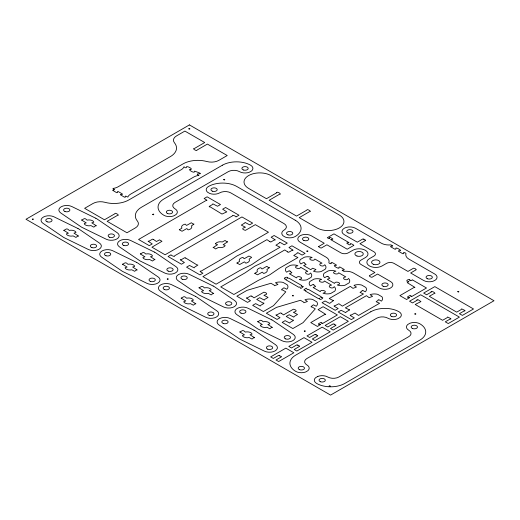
<?xml version="1.0" encoding="UTF-8"?>
<svg xmlns="http://www.w3.org/2000/svg" width="520" height="520" viewBox="0 0 520 520"><rect width="100%" height="100%" fill="white"/><g stroke="black" fill="none" stroke-linecap="round" stroke-linejoin="round"><path stroke-width="0.78" d="M319.599 298.87C319.514 300.216 322.901 298.805 322.836 297.804C322.562 297.291 319.469 298.019 321.321 296.836L308.321 289.328C305.643 290.914 308.367 285.578 303.843 289.945C304.057 290.829 307.236 289.679 305.351 291.044L318.351 298.552L319.436 298.207L319.722 298.786M287.385 277.836L287.742 278.401L288.782 278.05L301.782 285.558C299.923 286.832 302.945 285.844 303.303 286.631C298.578 291.089 301.62 285.63 298.812 287.274L285.812 279.767C287.722 278.506 284.323 279.461 284.297 278.688C284.219 277.095 288.308 276.815 287.482 277.771M409.806 280.137C409.234 281.177 412.334 280.586 412.224 279.767L426.485 287.995L411.554 296.621L410.826 296.595L410.839 296.173A0.734 0.423 0 0 0 410.839 295.575A0.734 0.423 0 0 0 409.799 295.575L407.719 296.777A0.734 0.423 0 0 0 407.719 297.375A0.734 0.423 0 0 0 408.759 297.375L409.637 297.674L406.582 299.494L399.893 295.633L413.901 287.547L414.947 287.397L407.212 282.659C410.768 280.858 407.674 281.684 406.712 281.021C406.601 279.474 410.657 279.065 409.897 280.079M190.483 169.442C193.648 169.553 188.143 166.153 186.563 166.621C186.914 167.752 185.517 168.513 184.015 166.751A10.504 6.065 0 0 1 181.188 169.722L128.856 199.94A21.008 12.129 0 0 1 104.942 202.306A10.504 6.065 0 0 0 92.989 203.495L84.63 208.319L104.462 219.772L114.706 213.857C114.348 211.75 120.763 215.813 117.416 215.417L107.133 221.312L126.971 232.765L135.33 227.942A10.504 6.065 0 0 0 137.384 221.039A21.008 12.129 0 0 1 141.486 207.233L193.817 177.014A10.504 6.065 0 0 1 198.965 175.383C192.179 172.12 208.65 175.844 194.519 171.139C195.292 174.499 186.791 168.948 190.346 169.377M113.672 189.943L114.666 189.579L112.892 188.461A10.504 6.065 0 0 0 118.04 186.83L170.372 156.618A21.008 12.129 0 0 0 174.473 142.812A10.504 6.065 0 0 1 176.527 135.909L184.886 131.079L204.718 142.532L194.48 148.447C191.003 148.109 197.691 152.042 197.151 149.994L207.395 144.079L227.227 155.526L218.868 160.355A10.504 6.065 0 0 1 206.915 161.538A21.008 12.129 0 0 0 183.001 163.91L130.663 194.123A10.504 6.065 0 0 0 127.842 197.093L125.73 196.06L125.164 196.365L125.463 197.1L124.481 197.217L120.419 194.779L120.887 194.357L122.284 194.493L122.401 193.96L118.17 191.549L117.331 191.744L117.513 192.621L116.61 192.667L112.541 190.236L113.575 189.891M215.456 243.815L217.568 244.686L213.025 247.656L214.032 247.754L215.553 248.976L218.433 247.448A5.109 2.951 0 0 0 224.848 246.103L225.095 245.369L223.125 244.738L227.682 241.794L226.688 241.65L225.089 240.455L222.255 241.982A5.109 2.951 0 0 0 215.839 243.328L215.456 243.815M153.504 239.447L156.435 241.508L159.523 239.857L161.967 241.3L151.944 247.195L165.094 254.781L232.44 215.904C231.491 214.188 236.821 216.625 236.002 216.931L238.972 215.215L225.602 207.493L222.631 209.209L226.798 211.894L221.988 214.058L210.191 206.875L209.255 206.843L209.235 206.401L212.602 204.451L212.856 203.847L217.503 206.252L220.48 204.536L207.103 196.814L204.133 198.53L206.869 200.115L206.823 200.583L205.92 200.59L138.573 239.473L149.266 245.648L152.237 243.932L148.09 241.222L149.117 241.105L152.575 239.129L153.504 239.447M179.309 229.769L182.039 231.25L186.739 228.605C187.785 228.852 187.499 230.458 189.098 229.6A5.109 2.951 0 0 0 191.431 225.894L194.031 224.081L193.005 223.958L191.347 222.749L186.647 225.394C185.452 225.05 186.011 223.574 184.288 224.4A5.109 2.951 0 0 0 181.955 228.105L179.309 229.743M185.666 258.017L196.846 264.843L197.919 265.064L194.435 267.267L194.227 267.858L189.534 265.46L186.556 267.176L199.933 274.898L202.904 273.182L200.194 271.622L200.213 271.135L201.117 271.122L268.463 232.245L255.32 224.653L245.472 230.334C244.056 230.113 239.857 228.553 245.472 227.247L241.3 225.089L244.77 223.022L245.024 222.417L249.672 224.822L252.642 223.106L241.943 216.931L174.597 255.814C175.578 257.504 170.372 255.125 171.035 254.781L168.064 256.497L181.435 264.219L184.405 262.502L180.258 259.792L181.285 259.675L184.737 257.699L185.666 258.043M236.951 263.048L239.688 264.531L244.381 261.885C245.381 262.113 245.167 263.75 246.74 262.886A5.109 2.951 0 0 0 249.073 259.181L251.661 257.335L248.95 256.042L244.296 258.681C243.185 258.388 243.581 256.828 241.936 257.68A5.109 2.951 0 0 0 239.603 261.385L236.951 263.048M251.784 296.186L254.046 297.863L263.894 292.182C265.564 292.344 269.392 294.203 263.894 295.269L268.067 297.427L264.596 299.494L264.342 300.099L259.695 297.694L256.724 299.409L262.964 303.011L263.835 303.004L263.939 303.466L260.546 305.435L260.253 306.046L255.645 303.635L252.675 305.351L263.374 311.526L273.514 305.669L285.792 291.844L282.575 289.985L281.697 289.998L281.593 289.536L283.927 287.781L286.754 289.224A8.197 4.732 0 0 0 287.248 284.798L283.147 282.432A8.197 4.732 0 0 0 275.476 282.718L277.933 284.447L274.411 285.733L274.157 285.129L270.94 283.27L246.994 290.361L236.853 296.212L247.546 302.393L250.517 300.677L246.369 297.967L247.397 297.843L250.855 295.874L251.784 296.186M254.781 273.338L257.511 274.827L262.21 272.181C263.322 272.389 262.892 274.034 264.57 273.175A5.109 2.951 0 0 0 266.903 269.471L269.51 267.651L268.476 267.534L266.819 266.325L262.125 268.97C260.981 268.651 261.404 267.131 259.76 267.976A5.109 2.951 0 0 0 257.433 271.681L254.794 273.286M269.88 241.677L270.81 242.021L274.261 240.045L275.288 239.928L271.141 237.218L274.111 235.502L287.261 243.094L284.291 244.81L280.241 242.476L279.37 242.502L279.383 243.009L275.899 245.206L280.092 247.234L261.437 257.998L252.363 264.199A10.504 6.065 0 0 1 251.121 264.914L240.389 270.153L216.053 284.206L202.904 276.614L227.24 262.561L236.314 256.367A10.504 6.065 0 0 1 237.556 255.651L248.287 250.413L266.942 239.642L269.88 241.677M279.747 355.609C278.935 356.61 282.139 355.882 281.346 356.902L275.997 359.99L278.675 361.53L293.865 352.762L285.844 348.134L270.654 356.902L273.325 358.443L278.746 355.322L279.747 355.635M281.275 313.216L283.536 314.892L293.384 309.212C295.029 309.394 298.838 311.129 293.384 312.299L297.538 314.476L294.086 316.524L293.833 317.128L289.185 314.724L286.214 316.433L292.454 320.041L293.325 320.028L293.43 320.489L290.036 322.459L289.744 323.076L285.136 320.658L282.165 322.374L292.864 328.549L303.004 322.699L315.283 308.874L312.065 307.014L311.188 307.021L311.09 306.56L313.417 304.805L316.245 306.254A8.197 4.732 0 0 0 316.739 301.828L312.637 299.455A8.197 4.732 0 0 0 304.967 299.741L307.411 301.502L303.901 302.757L303.647 302.153L300.43 300.293L276.484 307.385L266.344 313.242L277.036 319.417L280.014 317.7L275.86 314.99L276.894 314.873L280.345 312.897L281.275 313.216M287.709 251.972L288.639 252.311L292.091 250.341L293.118 250.218L288.971 247.507L291.941 245.797L305.091 253.383L302.12 255.099L298.038 252.753L297.232 252.779L297.213 253.299L293.728 255.502L297.921 257.524L279.266 268.294L270.192 274.495A10.504 6.065 0 0 1 268.95 275.21L258.213 280.449L233.877 294.495L220.733 286.91L245.069 272.857L254.144 266.656A10.504 6.065 0 0 1 255.385 265.941L266.117 260.702L284.772 249.931L287.722 251.921M290.017 271.102L291.863 272.76L289.367 273.78L296.498 277.901C297.07 274.697 305.819 278.317 299.247 279.487A8.197 4.732 0 0 0 306.917 279.773L311.019 277.401A8.197 4.732 0 0 0 310.525 272.974C308.763 276.471 301.977 272.006 307.775 271.388L300.644 267.274C299.969 270.322 291.389 267 297.895 265.681A8.197 4.732 0 0 0 290.225 265.395L286.124 267.767A8.197 4.732 0 0 0 286.618 272.194L289.088 270.79L290.017 271.128M297.914 345.124C297.135 346.106 300.378 345.469 299.514 346.418L294.164 349.505L296.836 351.046L312.026 342.277L304.005 337.643L288.815 346.418L291.486 347.958L296.907 344.838L297.914 345.15M304.265 262.88L306.111 264.531L303.615 265.558L310.745 269.672L312.611 268.222L315.952 269.522L313.495 271.258A8.197 4.732 0 0 0 321.165 271.544L325.267 269.178A8.197 4.732 0 0 0 324.772 264.752C322.849 268.197 316.271 263.783 322.023 263.166L314.892 259.044C314.262 262.002 305.663 258.908 312.143 257.459A8.197 4.732 0 0 0 304.473 257.173L300.372 259.538A8.197 4.732 0 0 0 300.865 263.965L303.336 262.567L304.265 262.88M313.781 284.824L315.627 286.475L313.131 287.502L320.262 291.616C320.664 288.574 329.55 291.817 323.011 293.202A8.197 4.732 0 0 0 330.681 293.488L334.782 291.122A8.197 4.732 0 0 0 334.288 286.695C332.475 290.16 325.728 285.74 331.539 285.11L324.409 280.989C323.778 283.998 315.204 280.833 321.659 279.403A8.197 4.732 0 0 0 313.989 279.117L309.887 281.489A8.197 4.732 0 0 0 310.382 285.916L312.851 284.512L313.781 284.85M318.474 246.701C319.807 247.124 319.963 248.072 321.334 248.008L326.905 244.79L340.873 252.857A5.252 3.035 0 0 0 348.303 252.857L352.762 250.283A8.931 5.154 0 0 1 365.391 250.283A8.931 5.154 0 0 1 365.391 257.575L360.932 260.15A5.252 3.035 0 0 0 360.932 264.44L374.901 272.5L369.33 275.717C369.343 276.361 370.897 277.238 372.001 277.264L377.572 274.047L390.572 281.548A7.878 4.55 0 0 1 390.572 287.983A7.878 4.55 0 0 1 379.431 287.983L353.503 273.013A10.504 6.065 0 0 0 343.915 271.369L342.121 270.257L343.005 269.984A0.734 0.423 0 0 0 344.045 269.984A0.734 0.423 0 0 0 344.045 269.386L340.184 267.15A0.734 0.423 0 0 0 339.144 267.15A0.734 0.423 0 0 0 339.144 267.755C339.742 269.822 331.637 265.083 335.127 265.434A0.734 0.423 0 0 0 336.167 265.434A0.734 0.423 0 0 0 336.167 264.836L332.306 262.606A0.734 0.423 0 0 0 331.266 262.606A0.734 0.423 0 0 0 331.266 263.204C331.968 264.31 328.686 263.322 328.868 262.678A10.504 6.065 0 0 0 326.021 257.147L300.092 242.177A7.878 4.55 0 0 1 300.092 235.742A7.878 4.55 0 0 1 311.233 235.742L324.233 243.25L318.487 246.649M316.075 334.633C315.263 335.621 318.461 334.913 317.675 335.926L312.325 339.014L314.997 340.561L330.194 331.793L322.166 327.158L306.976 335.926L309.654 337.474L315.068 334.347L316.075 334.659M320.528 324.538L317.454 326.45L310.765 322.589L324.772 314.502L325.786 314.405L318.084 309.615L323.096 306.722L337.356 314.958L322.426 323.577L321.698 323.55L321.711 323.135A0.734 0.423 0 0 0 321.711 322.53A0.734 0.423 0 0 0 320.671 322.53L318.591 323.733A0.734 0.423 0 0 0 318.591 324.331A0.734 0.423 0 0 0 319.631 324.331L320.528 324.538M328.029 276.601L329.875 278.252L327.379 279.272L334.51 283.394C335.069 280.248 343.779 283.745 337.259 284.98A8.197 4.732 0 0 0 344.929 285.266L349.031 282.9A8.197 4.732 0 0 0 348.537 278.467C346.697 281.925 340.009 277.517 345.787 276.881L338.656 272.766C338.013 275.743 329.427 272.603 335.907 271.18A8.197 4.732 0 0 0 328.237 270.894L324.136 273.26A8.197 4.732 0 0 0 324.63 277.687L327.1 276.283L328.029 276.601M333.424 300.606L329.635 303.387L325.026 300.976L322.056 302.692L335.205 310.284L338.175 308.568L334.132 306.228L334.152 305.747L335.056 305.734L338.865 303.719L342.375 306.144L363.46 293.969L360.035 292.428L362.057 291.018L362.043 290.511L362.882 290.466L365.274 291.844A8.197 4.732 0 0 0 365.768 287.417L361.666 285.044A8.197 4.732 0 0 0 353.997 285.331L356.454 287.066L352.976 288.353L350.311 286.377L329.225 298.552L333.418 300.632M334.237 324.149C333.469 325.137 336.694 324.493 335.835 325.442L330.486 328.53L333.164 330.077L348.354 321.302L340.334 316.673L325.137 325.442L327.815 326.989L333.229 323.863L334.237 324.175M349.544 309.907L346.053 312.084L345.8 312.689L341.146 310.284L338.175 312L351.325 319.586L354.296 317.87L350.226 315.517L350.272 315.048L351.175 315.042L354.985 313.027L358.495 315.452L379.581 303.277L376.149 301.711L378.176 300.32L378.163 299.819L379.002 299.774L381.394 301.145A8.197 4.732 0 0 0 381.888 296.719L377.787 294.353A8.197 4.732 0 0 0 370.116 294.639L372.574 296.374L369.142 297.668L366.431 295.685L345.345 307.86L349.544 309.907M363.942 239.207C363.226 240.253 366.314 239.506 365.567 240.481L359.964 243.718L373.932 251.784A5.252 3.035 0 0 1 373.932 256.074L369.473 258.648A8.931 5.154 0 0 0 369.473 265.935A8.931 5.154 0 0 0 382.103 265.935L386.562 263.361A5.252 3.035 0 0 1 393.991 263.361L407.959 271.427L413.53 268.209C414.681 268.209 416.039 269.12 416.267 269.711L410.637 272.974L423.637 280.475A7.878 4.55 0 0 0 434.779 280.475A7.878 4.55 0 0 0 434.779 274.04L408.85 259.07A10.504 6.065 0 0 1 405.997 253.539C405.938 252.941 403.026 251.869 403.598 253.013A0.734 0.423 0 0 1 403.598 253.611A0.734 0.423 0 0 1 402.558 253.611L398.697 251.381A0.734 0.423 0 0 1 398.697 250.783A0.734 0.423 0 0 1 399.737 250.783C403.273 251.167 395.115 246.409 395.726 248.469A0.734 0.423 0 0 1 395.726 249.067A0.734 0.423 0 0 1 394.687 249.067L390.819 246.838A0.734 0.423 0 0 1 390.819 246.233A0.734 0.423 0 0 1 391.859 246.233L392.75 245.96L390.949 244.855A10.504 6.065 0 0 1 381.362 243.204L355.433 228.234A7.878 4.55 0 0 0 344.292 228.234A7.878 4.55 0 0 0 344.292 234.669L357.292 242.177L362.934 238.921L363.942 239.207M32.298 219.219C33.534 220.545 33.917 218.004 32.305 219.193M152.685 214.409C153.966 215.722 154.271 213.161 152.685 214.383M167.252 279.032C168.74 280.332 168.493 277.758 167.252 279.032M188.819 128.85C190.209 130.137 190.261 127.608 188.819 128.823M223.717 179.654C225.004 180.986 225.225 178.412 223.717 179.654M292.351 295.685C293.586 296.992 294.008 294.457 292.364 295.633M306.807 251.16C308.067 252.453 308.464 249.925 306.82 251.108M304.278 331.11C305.76 332.371 305.584 329.908 304.291 331.058M329.154 386.106C330.304 387.446 330.87 384.904 329.16 386.081M414.81 313.969C416.26 315.263 416.104 312.735 414.817 313.944M457.762 291.707C458.985 293.007 459.446 290.498 457.776 291.655M63.811 230.347L68.413 233.194L66.417 233.844L66.69 234.559A5.109 2.951 0 0 0 73.106 235.905L75.985 237.432L77.506 236.21L78.533 236.087L73.97 233.142L75.972 232.492L75.699 231.777A5.109 2.951 0 0 0 69.284 230.431C66.359 227.311 65.988 229.801 63.817 230.321M81.64 220.058L86.242 222.898L84.273 223.529L84.513 224.263A5.109 2.951 0 0 0 90.935 225.608L93.815 227.136L95.335 225.921L96.362 225.797L91.799 222.846L93.802 222.203L93.528 221.488A5.109 2.951 0 0 0 87.106 220.142C84.084 216.938 83.876 219.596 81.653 220.006M122.492 264.231L127.101 267.079L125.125 267.703L125.372 268.437A5.109 2.951 0 0 0 131.794 269.783L134.667 271.317L136.188 270.094L137.222 269.971L132.659 267.026L134.66 266.377L134.388 265.661A5.109 2.951 0 0 0 127.966 264.316C125.073 261.066 124.384 263.926 122.499 264.206M140.322 253.936L144.93 256.783L142.954 257.406L143.202 258.147A5.109 2.951 0 0 0 149.624 259.493L152.497 261.021L154.017 259.798L155.051 259.682L150.488 256.731L152.484 256.081L152.217 255.366A5.109 2.951 0 0 0 145.795 254.02C142.708 250.764 142.506 253.539 140.341 253.883M181.181 298.116L185.79 300.957L183.787 301.606L184.061 302.322A5.109 2.951 0 0 0 190.476 303.667L193.356 305.195L194.877 303.972L195.904 303.856L191.341 300.905L193.343 300.255L193.069 299.546A5.109 2.951 0 0 0 186.654 298.2C183.651 295.12 183.397 297.518 181.188 298.084M199.011 287.82L203.613 290.667L201.617 291.311L201.89 292.026A5.109 2.951 0 0 0 208.306 293.371L211.185 294.905L212.706 293.683L213.733 293.56L209.17 290.615L211.172 289.965L210.899 289.25A5.109 2.951 0 0 0 204.483 287.905C201.682 284.784 201.013 287.32 199.017 287.794M239.869 331.994L244.472 334.841L242.469 335.491L242.743 336.2A5.109 2.951 0 0 0 249.165 337.545L252.044 339.079L253.558 337.857L254.592 337.734L250.029 334.789L252.031 334.139L251.758 333.424A5.109 2.951 0 0 0 245.336 332.079C242.405 328.971 241.982 331.461 239.869 331.968M257.692 321.704L262.301 324.545L260.325 325.175L260.572 325.91A5.109 2.951 0 0 0 266.994 327.256L269.867 328.783L271.388 327.561L272.422 327.444L267.858 324.493L269.861 323.843L269.588 323.135A5.109 2.951 0 0 0 263.166 321.789C260.37 318.513 259.558 321.425 257.712 321.646M276.53 192.504L276.712 192.797L266.461 198.712L248.631 188.422A15.756 9.1 0 0 1 248.631 175.552A15.756 9.1 0 0 1 270.92 175.552L339.339 215.053A15.756 9.1 0 0 1 339.339 227.922A15.756 9.1 0 0 1 317.05 227.922L299.221 217.627L309.471 211.705C312.949 212.076 306.176 208.084 306.8 210.165L296.55 216.08L269.139 200.258L279.389 194.337C282.51 194.701 277.433 191.1 276.53 192.504M329.647 238.355L329.492 238.134A0.734 0.423 0 0 1 329.492 237.536A0.734 0.423 0 0 1 330.531 237.536L332.611 238.739A0.734 0.423 0 0 1 332.611 239.337A0.734 0.423 0 0 1 331.572 239.337L330.688 239.609L347.191 249.21L353.873 245.349C353.801 245.063 349.81 242.522 350.207 244.094A0.734 0.423 0 0 1 350.207 244.692A0.734 0.423 0 0 1 349.167 244.692L347.087 243.49A0.734 0.423 0 0 1 347.087 242.892A0.734 0.423 0 0 1 348.127 242.892L349.024 242.639L333.97 233.857L327.281 237.718L328.868 238.615L329.628 238.42M417.021 299.93L417.203 300.222L412.522 302.919L409.552 301.21L420.693 294.775L459.401 317.115L448.253 323.55L445.282 321.834L449.963 319.137L450.84 319.144L450.885 318.637L447.544 316.986L447.291 317.59L442.611 320.294L415.2 304.467L420.94 301.594L418.06 299.689L417.04 299.877M431.138 291.779L431.321 292.071L426.641 294.775L423.67 293.059L434.811 286.624L473.512 308.971L462.371 315.406L459.401 313.69L464.081 310.986L464.951 310.993L465.029 310.512L461.617 308.847L461.403 309.439L456.723 312.143L429.312 296.315L433.992 293.618C437.132 293.956 431.984 290.485 431.151 291.726M189.43 124.904L26 219.258L330.57 395.096L494 300.742L189.43 124.904M222.385 165.21L163.885 198.984A19.962 11.525 0 0 0 163.885 215.28A7.878 4.55 0 0 0 173.81 215.858L176.026 214.578A7.878 4.55 0 0 0 175.032 208.845A7.878 4.55 0 0 1 175.032 202.417L228.332 171.639A7.878 4.55 0 0 1 239.473 171.639A7.878 4.55 0 0 0 249.399 172.218L251.615 170.937A7.878 4.55 0 0 0 250.614 165.21A19.962 11.525 0 0 0 222.385 165.21M370.812 311.766L295.757 355.101A19.962 11.525 0 0 0 295.757 371.397A7.878 4.55 0 0 0 305.682 371.976L307.899 370.695A7.878 4.55 0 0 0 306.904 364.962A7.878 4.55 0 0 1 306.904 358.534L376.76 318.201A7.878 4.55 0 0 1 387.901 318.201A7.878 4.55 0 0 0 397.826 318.773L400.043 317.493A7.878 4.55 0 0 0 399.041 311.766A19.962 11.525 0 0 0 370.812 311.766M317.824 376.422L315.608 377.702A7.878 4.55 0 0 0 316.608 383.435A19.962 11.525 0 0 0 344.832 383.435L419.887 340.1A19.962 11.525 0 0 0 419.887 323.804A7.878 4.55 0 0 0 409.968 323.226L407.751 324.506A7.878 4.55 0 0 0 408.746 330.233A7.878 4.55 0 0 1 408.746 336.668L338.891 377A7.878 4.55 0 0 1 327.75 377A7.878 4.55 0 0 0 317.824 376.422M95.803 218.244L71.825 206.537A7.878 4.55 0 0 0 61.165 206.791A7.878 4.55 0 0 0 60.723 212.947L81.003 226.792A10.504 6.065 0 0 0 82.238 227.506L106.223 239.213A7.878 4.55 0 0 0 116.877 238.959A7.878 4.55 0 0 0 117.325 232.804L97.045 218.959A10.504 6.065 0 0 0 95.803 218.244M154.492 252.129L130.507 240.416A7.878 4.55 0 0 0 119.853 240.675A7.878 4.55 0 0 0 119.405 246.825L139.685 260.676A10.504 6.065 0 0 0 140.927 261.391L164.905 273.097A7.878 4.55 0 0 0 175.565 272.838A7.878 4.55 0 0 0 176.007 266.689L155.727 252.837A10.504 6.065 0 0 0 154.492 252.129M213.181 286.007L189.196 274.3A7.878 4.55 0 0 0 178.536 274.553A7.878 4.55 0 0 0 178.094 280.709L198.374 294.554A10.504 6.065 0 0 0 199.608 295.269L223.594 306.976A7.878 4.55 0 0 0 234.254 306.722A7.878 4.55 0 0 0 234.696 300.567L214.416 286.721A10.504 6.065 0 0 0 213.181 286.007M271.863 319.891L247.884 308.178A7.878 4.55 0 0 0 237.224 308.438A7.878 4.55 0 0 0 236.775 314.594L257.056 328.439A10.504 6.065 0 0 0 258.297 329.154L282.276 340.86A7.878 4.55 0 0 0 292.936 340.606A7.878 4.55 0 0 0 293.384 334.451L273.104 320.606A10.504 6.065 0 0 0 271.863 319.891M77.981 228.534L53.995 216.827A7.878 4.55 0 0 0 43.336 217.087A7.878 4.55 0 0 0 42.893 223.236L63.174 237.088A10.504 6.065 0 0 0 64.409 237.803L88.394 249.509A7.878 4.55 0 0 0 99.053 249.249A7.878 4.55 0 0 0 99.495 243.1L79.216 229.249A10.504 6.065 0 0 0 77.981 228.534M136.662 262.418L112.684 250.712A7.878 4.55 0 0 0 102.024 250.965A7.878 4.55 0 0 0 101.576 257.12L121.856 270.966A10.504 6.065 0 0 0 123.097 271.681L147.076 283.387A7.878 4.55 0 0 0 157.736 283.133A7.878 4.55 0 0 0 158.184 276.978L137.904 263.133A10.504 6.065 0 0 0 136.662 262.418M195.351 296.303L171.366 284.589A7.878 4.55 0 0 0 160.706 284.85A7.878 4.55 0 0 0 160.264 291.005L180.544 304.85A10.504 6.065 0 0 0 181.779 305.565L205.764 317.272A7.878 4.55 0 0 0 216.424 317.018A7.878 4.55 0 0 0 216.866 310.863L196.586 297.017A10.504 6.065 0 0 0 195.351 296.303M254.033 330.181L230.055 318.474A7.878 4.55 0 0 0 219.394 318.728A7.878 4.55 0 0 0 218.946 324.883L239.226 338.728A10.504 6.065 0 0 0 240.468 339.443L264.446 351.156A7.878 4.55 0 0 0 275.106 350.896A7.878 4.55 0 0 0 275.555 344.74L255.275 330.896A10.504 6.065 0 0 0 254.033 330.181M295.23 220.22L236.73 186.446A19.962 11.525 0 0 0 208.5 186.446A7.878 4.55 0 0 0 207.5 192.172L209.716 193.453A7.878 4.55 0 0 0 219.642 192.881A7.878 4.55 0 0 1 230.783 192.881L284.083 223.652A7.878 4.55 0 0 1 284.083 230.087A7.878 4.55 0 0 0 283.088 235.814L285.305 237.094A7.878 4.55 0 0 0 295.23 236.522A19.962 11.525 0 0 0 295.23 220.22M373.685 264.394A4.199 2.425 0 0 0 379.99 262.294A4.199 2.425 0 0 0 373.685 260.189A4.199 2.425 0 0 0 373.685 264.394M348.094 232.96A3.152 1.82 0 0 0 353.009 231.582A3.152 1.82 0 0 0 348.485 229.814A3.152 1.82 0 0 0 348.094 232.96M427.44 278.766A3.152 1.82 0 0 0 432.348 277.387A3.152 1.82 0 0 0 427.83 275.626A3.152 1.82 0 0 0 427.44 278.766M267.767 349.187A3.152 1.82 0 0 0 272.682 347.809A3.152 1.82 0 0 0 268.158 346.041A3.152 1.82 0 0 0 267.767 349.187M223.392 323.525A3.152 1.82 0 0 0 228.118 321.945A3.152 1.82 0 0 0 223.392 320.372A3.152 1.82 0 0 0 223.392 323.525M285.597 338.897A3.152 1.82 0 0 0 290.511 337.519A3.152 1.82 0 0 0 285.987 335.751A3.152 1.82 0 0 0 285.597 338.897M241.026 313.163A3.152 1.82 0 0 0 245.941 311.786A3.152 1.82 0 0 0 241.417 310.017A3.152 1.82 0 0 0 241.026 313.163M209.274 315.374A3.152 1.82 0 0 0 214 313.8A3.152 1.82 0 0 0 209.274 312.221A3.152 1.82 0 0 0 209.274 315.374M164.703 289.64A3.152 1.82 0 0 0 169.429 288.067A3.152 1.82 0 0 0 164.703 286.488A3.152 1.82 0 0 0 164.703 289.64M226.915 305.012A3.152 1.82 0 0 0 231.822 303.635A3.152 1.82 0 0 0 227.305 301.867A3.152 1.82 0 0 0 226.915 305.012M182.533 279.351A3.152 1.82 0 0 0 187.258 277.771A3.152 1.82 0 0 0 182.533 276.198A3.152 1.82 0 0 0 182.533 279.351M123.845 245.466A3.152 1.82 0 0 0 128.577 243.893A3.152 1.82 0 0 0 123.845 242.314A3.152 1.82 0 0 0 123.845 245.466M168.227 271.128A3.152 1.82 0 0 0 173.141 269.75A3.152 1.82 0 0 0 168.617 267.989A3.152 1.82 0 0 0 168.227 271.128M106.015 255.762A3.152 1.82 0 0 0 110.747 254.183A3.152 1.82 0 0 0 106.015 252.609A3.152 1.82 0 0 0 106.015 255.762M150.592 281.489A3.152 1.82 0 0 0 155.317 279.916A3.152 1.82 0 0 0 150.592 278.343A3.152 1.82 0 0 0 150.592 281.489M64.968 211.517A3.152 1.82 0 0 0 69.882 210.139A3.152 1.82 0 0 0 65.358 208.37A3.152 1.82 0 0 0 64.968 211.517M109.544 237.25A3.152 1.82 0 0 0 114.452 235.872A3.152 1.82 0 0 0 109.928 234.104A3.152 1.82 0 0 0 109.544 237.25M47.145 221.806A3.152 1.82 0 0 0 52.052 220.428A3.152 1.82 0 0 0 47.528 218.667A3.152 1.82 0 0 0 47.145 221.806M91.903 247.611A3.152 1.82 0 0 0 96.629 246.031A3.152 1.82 0 0 0 91.903 244.458A3.152 1.82 0 0 0 91.903 247.611M356.974 256.029A4.199 2.425 0 0 0 363.279 253.929A4.199 2.425 0 0 0 356.974 251.823A4.199 2.425 0 0 0 356.974 256.029M383.234 286.273A3.152 1.82 0 0 0 388.147 284.895A3.152 1.82 0 0 0 383.624 283.133A3.152 1.82 0 0 0 383.234 286.273M303.894 240.468A3.152 1.82 0 0 0 308.802 239.089A3.152 1.82 0 0 0 304.284 237.322A3.152 1.82 0 0 0 303.894 240.468M412.62 328.556A3.152 1.82 0 0 0 417.469 327.1A3.152 1.82 0 0 0 412.867 325.403A3.152 1.82 0 0 0 412.62 328.556M320.528 381.765A3.152 1.82 0 0 0 325.325 380.263A3.152 1.82 0 0 0 320.678 378.619A3.152 1.82 0 0 0 320.528 381.765M391.82 316.537A3.152 1.82 0 0 0 396.624 315.036A3.152 1.82 0 0 0 391.969 313.385A3.152 1.82 0 0 0 391.82 316.537M299.637 369.714A3.152 1.82 0 0 0 304.48 368.264A3.152 1.82 0 0 0 299.877 366.568A3.152 1.82 0 0 0 299.637 369.714M243.393 169.975A3.152 1.82 0 0 0 248.196 168.474A3.152 1.82 0 0 0 243.542 166.822A3.152 1.82 0 0 0 243.393 169.975M167.719 213.583A3.152 1.82 0 0 0 172.601 212.18A3.152 1.82 0 0 0 168.051 210.438A3.152 1.82 0 0 0 167.719 213.583M212.329 191.178A3.152 1.82 0 0 0 217.217 189.774A3.152 1.82 0 0 0 212.667 188.032A3.152 1.82 0 0 0 212.329 191.178M288.008 234.852A3.152 1.82 0 0 0 292.806 233.35A3.152 1.82 0 0 0 288.158 231.706A3.152 1.82 0 0 0 288.008 234.852"/></g></svg>
